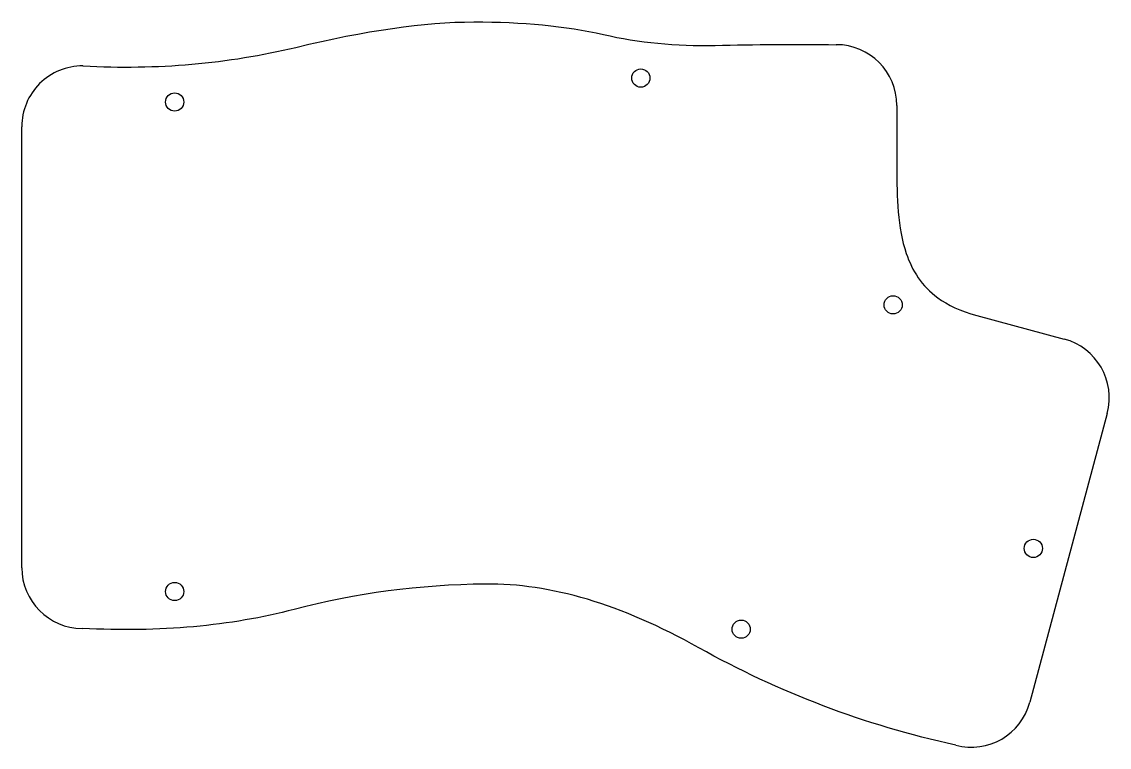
# Model space of a CAD drawing. Header units: millimetres. Extents: x -5 to 174, y -28 to 92.
import ezdxf

# ---------------------------------------------------------------- set-up
doc = ezdxf.new("R2010")
doc.units = ezdxf.units.MM
doc.layers.get('0').update_dxf_attribs({"linetype": 'CONTINUOUS'})

msp = doc.modelspace()

# ---------------------------------------------------------------- linework, layer by layer
for p, q in [((138.93, 77.97), (138.93, 67.72)), ((-5.19, 1.87), (-5.19, 74.47)), ((152.1, 43.37), (166.49, 39.52)), ((173.56, 27.27), (160.83, -20.27))]:
    msp.add_line(p, q)
for centre in [(96.76, 82.47), (20, 78.53), (138.31, 45.14), (161.4, 5.05), (20, -2.05), (113.29, -8.25)]:
    msp.add_circle(centre, 1.5)
for centre, start, end in [((128.93, 77.97), 0, 89.9307), ((4.81, 74.47), 89.682, 180), ((163.9, 29.86), -15, 75), ((4.81, 1.87), 180, 269.6934), ((151.17, -17.68), 255.2685, 345)]:
    msp.add_arc(centre, 10, start, end)
for points, knots in [([(4.86, 84.47), (4.88, 84.47), (4.9, 84.47), (4.91, 84.47), (17.13, 83.83), (28.8, 84.85), (39.94, 87.53), (51.38, 90.29), (61.13, 91.7), (69.25, 91.72), (77.27, 91.74), (84.37, 91.06), (90.59, 89.64), (96.44, 88.3), (102.57, 87.71), (108.98, 87.86), (115.57, 88.01), (122.23, 88.05), (128.95, 87.97)], [-0.000267, -0.000267, -0.000267, -0.000267, 0, 0, 0, 0.2, 0.2, 0.2, 0.4, 0.4, 0.4, 0.6, 0.6, 0.6, 0.8, 0.8, 0.8, 0.999893, 0.999893, 0.999893, 0.999893]), ([(138.93, 67.72), (138.93, 62.89), (139.03, 57.81), (140.47, 53.61), (141.46, 50.73), (143.02, 48.27), (145.66, 46.32), (147.31, 45.11), (149.4, 44.1), (152.1, 43.37)], [0, 0, 0, 0, 0.473345, 0.473345, 0.473345, 0.797955, 0.797955, 0.797955, 1, 1, 1, 1]), ([(148.62, -27.35), (133.59, -24.03), (119.48, -18.68), (106.32, -11.3), (93.54, -4.14), (81.83, -0.7), (71.2, -0.82), (60.27, -0.94), (49.77, -2.33), (39.68, -4.98), (29.2, -7.74), (17.56, -8.78), (4.75, -8.13)], [0.0002281, 0.0002281, 0.0002281, 0.0002281, 0.25, 0.25, 0.25, 0.5, 0.5, 0.5, 0.75, 0.75, 0.75, 0.9996873, 0.9996873, 0.9996873, 0.9996873])]:
    msp.add_open_spline(points, degree=3, knots=knots)

doc.saveas('drawing.dxf')
